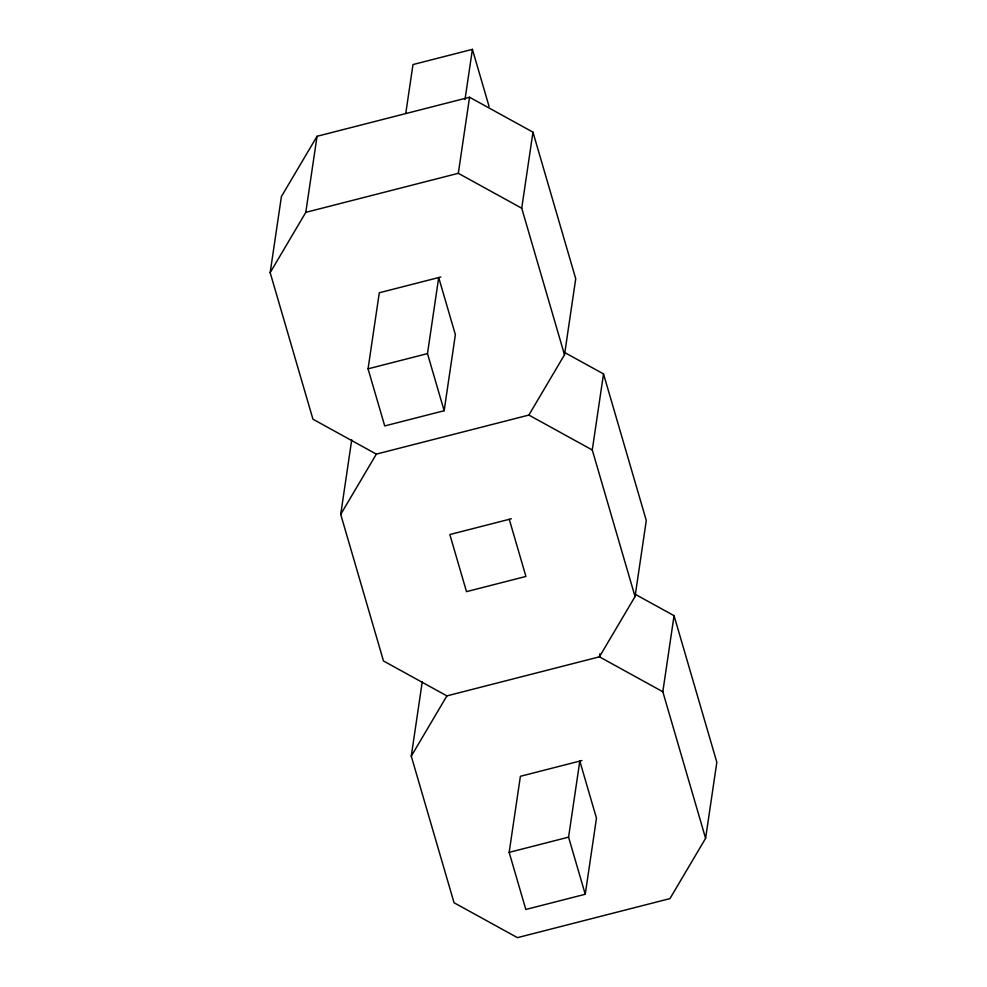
<?xml version="1.0" encoding="UTF-8"?>
<svg xmlns="http://www.w3.org/2000/svg" width="987" height="987" viewBox="0 0 987 987"><rect width="100%" height="100%" fill="white"/><g stroke="black" fill="none" stroke-linecap="round" stroke-linejoin="round"><path stroke-width="1.48" d="M270.167 272.634L281.406 196.561L317.037 136.292L469.553 97.244L532.955 132.159L575.729 278.729L564.502 354.802L528.872 415.071L376.343 454.119L312.941 419.204L270.167 272.634L305.797 212.353L317.037 136.292M422.276 681.61L411.271 756.153L454.045 902.735L517.447 937.65L669.963 898.602L705.594 838.333L662.82 691.751L599.417 656.836L446.901 695.884L383.487 660.969L340.712 514.387L351.73 439.844M444.15 410.728L427.482 353.617L438.709 277.557L455.377 334.667L444.15 410.728L384.72 425.94L368.052 368.83L379.292 292.769L440.794 277.026M405.793 113.246L412.985 64.562L472.415 49.35L489.071 106.46M465 99.551L472.415 49.35M305.797 212.353L458.313 173.305L469.553 97.244M564.502 354.802L521.728 208.22L532.955 132.159M585.242 894.259L568.574 837.149L579.813 761.076L596.481 818.186L585.242 894.259L525.824 909.471L509.156 852.361L520.396 776.3L581.898 760.545M599.862 653.789L599.417 656.836L635.048 596.567L592.274 449.986L603.513 373.913L564.379 352.371M635.048 596.567L646.288 520.494L603.513 373.913M662.82 691.751L674.059 615.678L634.937 594.137M705.594 838.333L716.833 762.26L674.059 615.678M340.712 514.387L376.343 454.119M411.271 756.153L446.901 695.884M368.052 368.83L427.482 353.617M511.34 518.78L449.838 534.535L466.506 591.645L525.923 576.433L509.267 519.322M509.156 852.361L568.574 837.149M458.313 173.305L521.728 208.22M528.872 415.071L592.274 449.986"/></g></svg>
